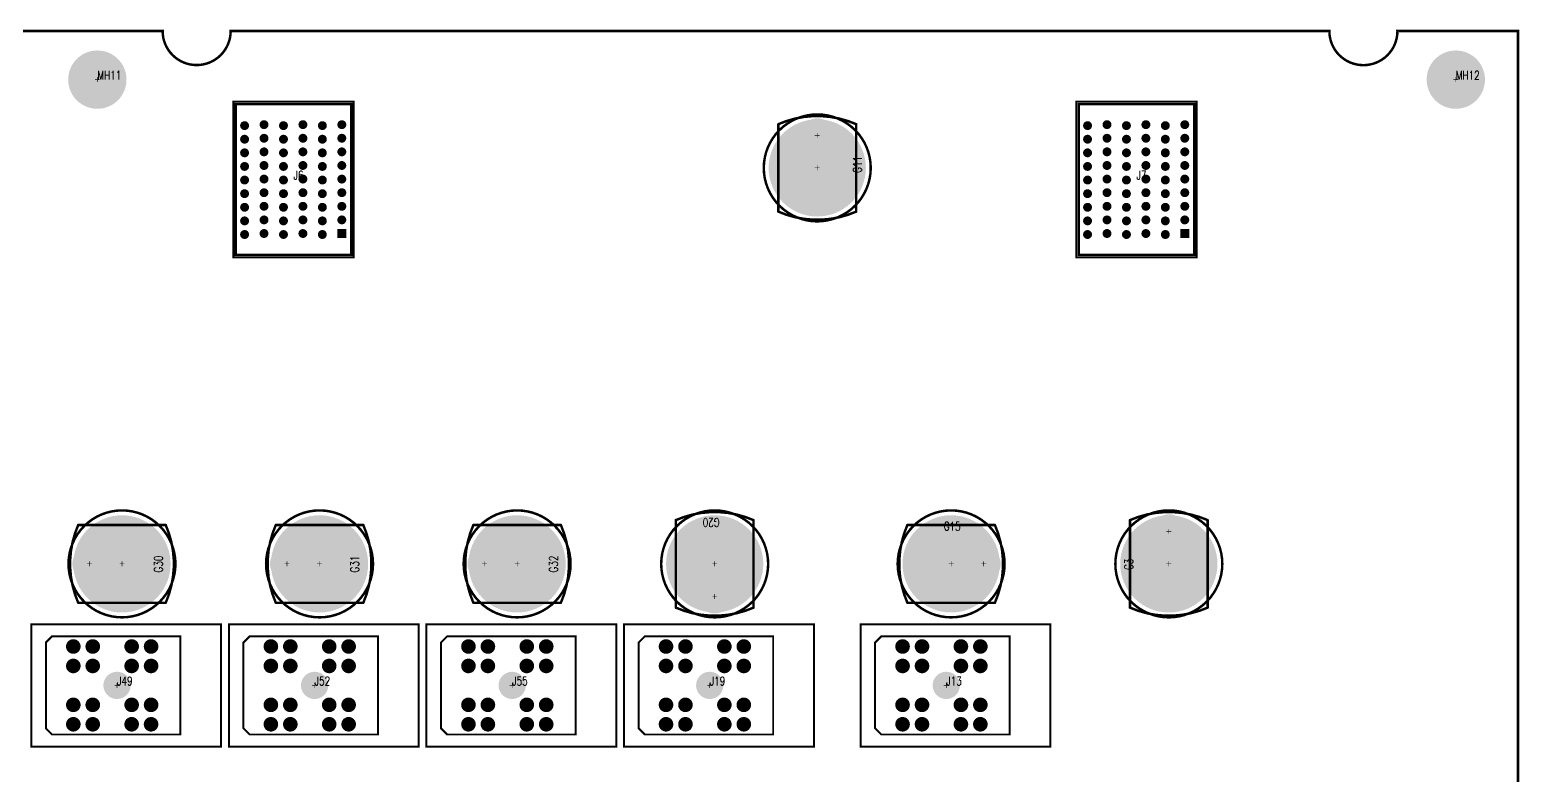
# Model space of a CAD drawing. Extents: x -132 to 432, y -117 to 280.
# Drawn here: x 278.7 to 431.9, y 202.9 to 279.5 of the extents above; entities that cross this region are included whole.
import ezdxf

# ---------------------------------------------------------------- set-up
doc = ezdxf.new("R2010")
doc.units = 0
for name, color, linetype in [('BOARD_OUTLINE_00', 2, 'CONTINUOUS'), ('DRIL_PLTE_THRU_01', 16, 'CONTINUOUS'), ('DRIL_PLTE_THRU_02', 146, 'CONTINUOUS'), ('DRIL_PLTE_THRU_03', 56, 'CONTINUOUS'), ('DRIL_PLTE_THRU_04', 216, 'CONTINUOUS'), ('DRIL_PLTE_THRU_05', 34, 'CONTINUOUS'), ('DRIL_PLTE_THRU_06', 96, 'CONTINUOUS'), ('DRIL_PLTE_THRU_07', 171, 'CONTINUOUS'), ('DRIL_PLTE_THRU_08', 176, 'CONTINUOUS'), ('DRIL_SYMBOL', 2, 'CONTINUOUS'), ('PADS_BOT', 5, 'CONTINUOUS'), ('PADS_INNER', 1, 'CONTINUOUS'), ('PADS_TOP', 1, 'CONTINUOUS'), ('PART_NAME_01', 1, 'CONTINUOUS'), ('PART_TOP_2DLINE_26', 5, 'CONTINUOUS'), ('PART_TOP_2DLINE_27', 5, 'CONTINUOUS')]:
    doc.layers.add(name, color=color, linetype=linetype)
doc.styles.add('W0$127', font='simplex', dxfattribs={"width": 0.75})

# ---------------------------------------------------------------- blocks, each defined once
blk = doc.blocks.new('BOARD_30802')
at = {"layer": 'BOARD_OUTLINE_00', "const_width": 0.254}
blk.add_lwpolyline([(0, 0), (431.8, 0), (431.8, 55.96999), (429.8, 55.96999, -1), (429.8, 62.96999), (431.8, 62.96999), (431.8, 165.94328), (429.79848, 165.94328, -1), (429.79848, 172.96638), (431.8, 172.96638), (431.8, 279.4), (419.4, 279.4), (419.40226, 279.39, -1), (412.4, 279.39), (412.4, 279.4), (299.4, 279.4), (299.4, 279.399, -1), (292.4, 279.399), (292.4, 279.4), (139.4, 279.4, -1)], format="xyb", dxfattribs=at)
blk = doc.blocks.new('SMOOTH_0$254')
at = {"const_width": 0.127}
blk.add_lwpolyline([(-0.0635, 0, 1), (0.0635, 0, 1)], format="xyb", close=True, dxfattribs=at)
blk = doc.blocks.new('PART_BODY_TOP_1')
at = {"layer": 'PART_TOP_2DLINE_26', "const_width": 0.254}
blk.add_lwpolyline([(5.5, 0, 1), (-5.5, 0, 1)], format="xyb", close=True, dxfattribs=at)
at = {"layer": 'PART_TOP_2DLINE_27', "const_width": 0.254}
blk.add_lwpolyline([(-4.5, 4), (4.5, 4, -0.208911), (4.5, -4), (-4.5, -4, -0.208911)], format="xyb", close=True, dxfattribs=at)
at = {"layer": 'PART_TOP_2DLINE_27'}
for p in [(-4.5, 4), (4.5, 4), (-4.5, -4), (4.5, -4)]:
    blk.add_blockref('SMOOTH_0$254', p, dxfattribs=at)
blk = doc.blocks.new('DRIL_SYMBOL_5$15')
at = {"layer": 'DRIL_SYMBOL', "const_width": 0.0508}
for points in [[(-0.254, 0), (0.254, 0)], [(0, -0.254), (0, 0.254)]]:
    blk.add_lwpolyline(points, dxfattribs=at)
blk = doc.blocks.new('DRIL_HOLE_5$15')
at = {"const_width": 2.575}
blk.add_lwpolyline([(-1.2875, 0, 1), (1.2875, 0, 1)], format="xyb", close=True, dxfattribs=at)
blk.add_blockref('DRIL_SYMBOL_5$15', (0, 0))
blk = doc.blocks.new('PAD_0')
at = {"const_width": 5}
blk.add_lwpolyline([(0, -2.5, 1), (0, 2.5, 1)], format="xyb", close=True, dxfattribs=at)
blk = doc.blocks.new('STK_TOP_181')
at = {"layer": 'DRIL_PLTE_THRU_01'}
blk.add_blockref('DRIL_HOLE_5$15', (0, 0), dxfattribs=at)
at = {"layer": 'DRIL_PLTE_THRU_02'}
blk.add_blockref('DRIL_HOLE_5$15', (0, 0), dxfattribs=at)
at = {"layer": 'DRIL_PLTE_THRU_03'}
blk.add_blockref('DRIL_HOLE_5$15', (0, 0), dxfattribs=at)
at = {"layer": 'DRIL_PLTE_THRU_04'}
blk.add_blockref('DRIL_HOLE_5$15', (0, 0), dxfattribs=at)
at = {"layer": 'DRIL_PLTE_THRU_05'}
blk.add_blockref('DRIL_HOLE_5$15', (0, 0), dxfattribs=at)
at = {"layer": 'DRIL_PLTE_THRU_06'}
blk.add_blockref('DRIL_HOLE_5$15', (0, 0), dxfattribs=at)
at = {"layer": 'DRIL_PLTE_THRU_07'}
blk.add_blockref('DRIL_HOLE_5$15', (0, 0), dxfattribs=at)
at = {"layer": 'DRIL_PLTE_THRU_08'}
blk.add_blockref('DRIL_HOLE_5$15', (0, 0), dxfattribs=at)
at = {"layer": 'PADS_BOT'}
blk.add_blockref('PAD_0', (0, 0), dxfattribs=at)
at = {"layer": 'PADS_INNER'}
blk.add_blockref('PAD_0', (0, 0), dxfattribs=at)
at = {"layer": 'PADS_TOP'}
blk.add_blockref('PAD_0', (0, 0), dxfattribs=at)
blk = doc.blocks.new('DRIL_SYMBOL_2$55')
at = {"layer": 'DRIL_SYMBOL', "const_width": 0.0508}
for points in [[(-0.254, 0), (0.254, 0)], [(0, -0.254), (0, 0.254)]]:
    blk.add_lwpolyline(points, dxfattribs=at)
blk = doc.blocks.new('DRIL_HOLE_2$55')
at = {"const_width": 1.275}
blk.add_lwpolyline([(-0.6375, 0, 1), (0.6375, 0, 1)], format="xyb", close=True, dxfattribs=at)
blk.add_blockref('DRIL_SYMBOL_2$55', (0, 0))
blk = doc.blocks.new('PAD_1')
at = {"const_width": 1.75}
blk.add_lwpolyline([(0, -0.875, 1), (0, 0.875, 1)], format="xyb", close=True, dxfattribs=at)
blk = doc.blocks.new('STK_TOP_182')
at = {"layer": 'DRIL_PLTE_THRU_01'}
blk.add_blockref('DRIL_HOLE_2$55', (0, 0), dxfattribs=at)
at = {"layer": 'DRIL_PLTE_THRU_02'}
blk.add_blockref('DRIL_HOLE_2$55', (0, 0), dxfattribs=at)
at = {"layer": 'DRIL_PLTE_THRU_03'}
blk.add_blockref('DRIL_HOLE_2$55', (0, 0), dxfattribs=at)
at = {"layer": 'DRIL_PLTE_THRU_04'}
blk.add_blockref('DRIL_HOLE_2$55', (0, 0), dxfattribs=at)
at = {"layer": 'DRIL_PLTE_THRU_05'}
blk.add_blockref('DRIL_HOLE_2$55', (0, 0), dxfattribs=at)
at = {"layer": 'DRIL_PLTE_THRU_06'}
blk.add_blockref('DRIL_HOLE_2$55', (0, 0), dxfattribs=at)
at = {"layer": 'DRIL_PLTE_THRU_07'}
blk.add_blockref('DRIL_HOLE_2$55', (0, 0), dxfattribs=at)
at = {"layer": 'DRIL_PLTE_THRU_08'}
blk.add_blockref('DRIL_HOLE_2$55', (0, 0), dxfattribs=at)
at = {"layer": 'PADS_BOT'}
blk.add_blockref('PAD_1', (0, 0), dxfattribs=at)
at = {"layer": 'PADS_INNER'}
blk.add_blockref('PAD_1', (0, 0), dxfattribs=at)
at = {"layer": 'PADS_TOP'}
blk.add_blockref('PAD_1', (0, 0), dxfattribs=at)
blk = doc.blocks.new('SYM_TOP_3')
for name, p in [('PART_BODY_TOP_1', (0, 0)), ('STK_TOP_181', (0, 0)), ('STK_TOP_182', (3.35, 0))]:
    blk.add_blockref(name, p)
blk = doc.blocks.new('PART_TOP_1')
blk.add_blockref('SYM_TOP_3', (0, 0))
at = {"layer": 'PART_NAME_01', "style": 'W0$127', "width": 0.75}
blk.add_text('G11', height=0.889, dxfattribs=at).set_placement((-0.508, -4.572))
blk = doc.blocks.new('PART_TOP_4')
blk.add_blockref('SYM_TOP_3', (0, 0))
at = {"layer": 'PART_NAME_01', "style": 'W0$127', "width": 0.75}
blk.add_text('G15', height=0.889, dxfattribs=at).set_placement((-0.762, 3.429))
blk = doc.blocks.new('PART_TOP_10')
blk.add_blockref('SYM_TOP_3', (0, 0))
at = {"layer": 'PART_NAME_01', "style": 'W0$127', "width": 0.75}
blk.add_text('G20', height=0.889, rotation=270, dxfattribs=at).set_placement((-4.7, 0.51))
blk = doc.blocks.new('PART_TOP_20')
blk.add_blockref('SYM_TOP_3', (0, 0))
at = {"layer": 'PART_NAME_01', "style": 'W0$127', "width": 0.75}
blk.add_text('G3', height=0.889, dxfattribs=at).set_placement((-0.635, 3.683))
blk = doc.blocks.new('PART_TOP_21')
blk.add_blockref('SYM_TOP_3', (0, 0))
at = {"layer": 'PART_NAME_01', "style": 'W0$127', "width": 0.75}
blk.add_text('G30', height=0.889, rotation=270, dxfattribs=at).set_placement((-4.19, 0.89))
blk = doc.blocks.new('PART_TOP_22')
blk.add_blockref('SYM_TOP_3', (0, 0))
at = {"layer": 'PART_NAME_01', "style": 'W0$127', "width": 0.75}
blk.add_text('G31', height=0.889, rotation=270, dxfattribs=at).set_placement((-4.06, 0.89))
blk = doc.blocks.new('PART_TOP_23')
blk.add_blockref('SYM_TOP_3', (0, 0))
at = {"layer": 'PART_NAME_01', "style": 'W0$127', "width": 0.75}
blk.add_text('G32', height=0.889, rotation=270, dxfattribs=at).set_placement((-4.19, 0.89))
blk = doc.blocks.new('SMOOTH_0$2032')
at = {"const_width": 0.1016}
blk.add_lwpolyline([(-0.0508, 0, 1), (0.0508, 0, 1)], format="xyb", close=True, dxfattribs=at)
blk = doc.blocks.new('PART_BODY_TOP_3')
at = {"layer": 'PART_TOP_2DLINE_26', "const_width": 0.2032}
blk.add_lwpolyline([(-6.28701, 10.71), (6.28599, 10.71), (6.285992, -8.8138), (-6.287008, -8.8138)], close=True, dxfattribs=at)
at = {"layer": 'PART_TOP_2DLINE_27', "const_width": 0.2032}
blk.add_lwpolyline([(-5.05, -6.68), (-4.415, -7.315), (4.415, -7.315), (5.05, -6.68), (5.05, 6.525), (-5.05, 6.525)], close=True, dxfattribs=at)
at = {"layer": 'PART_TOP_2DLINE_26'}
for p in [(-6.28701, 10.71), (6.28599, 10.71), (-6.287008, -8.8138), (6.285992, -8.8138)]:
    blk.add_blockref('SMOOTH_0$2032', p, dxfattribs=at)
at = {"layer": 'PART_TOP_2DLINE_27'}
for p in [(-5.05, 6.525), (5.05, 6.525), (-5.05, -6.68), (-4.415, -7.315), (4.415, -7.315), (5.05, -6.68)]:
    blk.add_blockref('SMOOTH_0$2032', p, dxfattribs=at)
blk = doc.blocks.new('DRIL_SYMBOL_0$8')
at = {"layer": 'DRIL_SYMBOL', "const_width": 0.0508}
for points in [[(-0.254, 0), (0.254, 0)], [(0, -0.254), (0, 0.254)]]:
    blk.add_lwpolyline(points, dxfattribs=at)
blk = doc.blocks.new('DRIL_HOLE_0$8')
at = {"const_width": 0.4}
blk.add_lwpolyline([(-0.2, 0, 1), (0.2, 0, 1)], format="xyb", close=True, dxfattribs=at)
blk.add_blockref('DRIL_SYMBOL_0$8', (0, 0))
blk = doc.blocks.new('PAD_4')
at = {"const_width": 0.75}
blk.add_lwpolyline([(0, -0.375, 1), (0, 0.375, 1)], format="xyb", close=True, dxfattribs=at)
blk = doc.blocks.new('STK_TOP_174')
at = {"layer": 'DRIL_PLTE_THRU_01'}
blk.add_blockref('DRIL_HOLE_0$8', (0, 0), dxfattribs=at)
at = {"layer": 'DRIL_PLTE_THRU_02'}
blk.add_blockref('DRIL_HOLE_0$8', (0, 0), dxfattribs=at)
at = {"layer": 'DRIL_PLTE_THRU_03'}
blk.add_blockref('DRIL_HOLE_0$8', (0, 0), dxfattribs=at)
at = {"layer": 'DRIL_PLTE_THRU_04'}
blk.add_blockref('DRIL_HOLE_0$8', (0, 0), dxfattribs=at)
at = {"layer": 'DRIL_PLTE_THRU_05'}
blk.add_blockref('DRIL_HOLE_0$8', (0, 0), dxfattribs=at)
at = {"layer": 'DRIL_PLTE_THRU_06'}
blk.add_blockref('DRIL_HOLE_0$8', (0, 0), dxfattribs=at)
at = {"layer": 'DRIL_PLTE_THRU_07'}
blk.add_blockref('DRIL_HOLE_0$8', (0, 0), dxfattribs=at)
at = {"layer": 'DRIL_PLTE_THRU_08'}
blk.add_blockref('DRIL_HOLE_0$8', (0, 0), dxfattribs=at)
at = {"layer": 'PADS_BOT'}
blk.add_blockref('PAD_4', (0, 0), dxfattribs=at)
at = {"layer": 'PADS_INNER'}
blk.add_blockref('PAD_4', (0, 0), dxfattribs=at)
at = {"layer": 'PADS_TOP'}
blk.add_blockref('PAD_4', (0, 0), dxfattribs=at)
blk = doc.blocks.new('DRIL_SYMBOL_2$1')
at = {"layer": 'DRIL_SYMBOL', "const_width": 0.0508}
for points in [[(-0.254, 0), (0.254, 0)], [(0, -0.254), (0, 0.254)]]:
    blk.add_lwpolyline(points, dxfattribs=at)
blk = doc.blocks.new('DRIL_HOLE_2$1')
at = {"const_width": 1.05}
blk.add_lwpolyline([(-0.525, 0, 1), (0.525, 0, 1)], format="xyb", close=True, dxfattribs=at)
blk.add_blockref('DRIL_SYMBOL_2$1', (0, 0))
blk = doc.blocks.new('PAD_6')
at = {"const_width": 1.4}
blk.add_lwpolyline([(0, -0.7, 1), (0, 0.7, 1)], format="xyb", close=True, dxfattribs=at)
blk = doc.blocks.new('STK_TOP_175')
at = {"layer": 'DRIL_PLTE_THRU_01'}
blk.add_blockref('DRIL_HOLE_2$1', (0, 0), dxfattribs=at)
at = {"layer": 'DRIL_PLTE_THRU_02'}
blk.add_blockref('DRIL_HOLE_2$1', (0, 0), dxfattribs=at)
at = {"layer": 'DRIL_PLTE_THRU_03'}
blk.add_blockref('DRIL_HOLE_2$1', (0, 0), dxfattribs=at)
at = {"layer": 'DRIL_PLTE_THRU_04'}
blk.add_blockref('DRIL_HOLE_2$1', (0, 0), dxfattribs=at)
at = {"layer": 'DRIL_PLTE_THRU_05'}
blk.add_blockref('DRIL_HOLE_2$1', (0, 0), dxfattribs=at)
at = {"layer": 'DRIL_PLTE_THRU_06'}
blk.add_blockref('DRIL_HOLE_2$1', (0, 0), dxfattribs=at)
at = {"layer": 'DRIL_PLTE_THRU_07'}
blk.add_blockref('DRIL_HOLE_2$1', (0, 0), dxfattribs=at)
at = {"layer": 'DRIL_PLTE_THRU_08'}
blk.add_blockref('DRIL_HOLE_2$1', (0, 0), dxfattribs=at)
at = {"layer": 'PADS_BOT'}
blk.add_blockref('PAD_6', (0, 0), dxfattribs=at)
at = {"layer": 'PADS_INNER'}
blk.add_blockref('PAD_6', (0, 0), dxfattribs=at)
at = {"layer": 'PADS_TOP'}
blk.add_blockref('PAD_6', (0, 0), dxfattribs=at)
blk = doc.blocks.new('SYM_TOP_5')
for name, p in [('PART_BODY_TOP_3', (0, 0)), ('STK_TOP_174', (-4.001008, 3.5052)), ('STK_TOP_174', (-2.001012, 3.5052)), ('STK_TOP_174', (1.99898, 3.5052)), ('STK_TOP_174', (3.998976, 3.5052)), ('STK_TOP_174', (-4.001008, 1.505204)), ('STK_TOP_174', (-2.001012, 1.505204)), ('STK_TOP_174', (1.99898, 1.505204)), ('STK_TOP_174', (3.998976, 1.505204)), ('STK_TOP_175', (0, 0)), ('STK_TOP_174', (-4.001008, -2.494788)), ('STK_TOP_174', (-2.001012, -2.494788)), ('STK_TOP_174', (1.99898, -2.494788)), ('STK_TOP_174', (3.998976, -2.494788)), ('STK_TOP_174', (-4.001008, -4.494784)), ('STK_TOP_174', (-2.001012, -4.494784)), ('STK_TOP_174', (1.99898, -4.494784)), ('STK_TOP_174', (3.998976, -4.494784))]:
    blk.add_blockref(name, p)
blk = doc.blocks.new('PART_TOP_36')
blk.add_blockref('SYM_TOP_5', (0, 0))
at = {"layer": 'PART_NAME_01', "style": 'W0$127', "width": 0.75}
blk.add_text('J13', height=0.889, rotation=90, dxfattribs=at).set_placement((0, 0))
blk = doc.blocks.new('PART_TOP_38')
blk.add_blockref('SYM_TOP_5', (0, 0))
at = {"layer": 'PART_NAME_01', "style": 'W0$127', "width": 0.75}
blk.add_text('J19', height=0.889, rotation=90, dxfattribs=at).set_placement((0, 0))
blk = doc.blocks.new('PART_TOP_48')
blk.add_blockref('SYM_TOP_5', (0, 0))
at = {"layer": 'PART_NAME_01', "style": 'W0$127', "width": 0.75}
blk.add_text('J49', height=0.889, rotation=90, dxfattribs=at).set_placement((0, 0))
blk = doc.blocks.new('PART_TOP_49')
blk.add_blockref('SYM_TOP_5', (0, 0))
at = {"layer": 'PART_NAME_01', "style": 'W0$127', "width": 0.75}
blk.add_text('J52', height=0.889, rotation=90, dxfattribs=at).set_placement((0, 0))
blk = doc.blocks.new('PART_TOP_50')
blk.add_blockref('SYM_TOP_5', (0, 0))
at = {"layer": 'PART_NAME_01', "style": 'W0$127', "width": 0.75}
blk.add_text('J55', height=0.889, rotation=90, dxfattribs=at).set_placement((0, 0))
blk = doc.blocks.new('PART_BODY_TOP_8')
at = {"layer": 'PART_TOP_2DLINE_26', "const_width": 0.203}
blk.add_lwpolyline([(-6.2, 8), (6.2, 8), (6.2, -8), (-6.2, -8)], close=True, dxfattribs=at)
at = {"layer": 'PART_TOP_2DLINE_27', "const_width": 0.254}
blk.add_lwpolyline([(-5.95, -7.75), (5.95, -7.75), (5.95, 7.75), (-5.95, 7.75)], close=True, dxfattribs=at)
at = {"layer": 'PART_TOP_2DLINE_26'}
for p in [(-6.2, 8), (6.2, 8), (-6.2, -8), (6.2, -8)]:
    blk.add_blockref('SMOOTH_0$2032', p, dxfattribs=at)
at = {"layer": 'PART_TOP_2DLINE_27'}
for p in [(-5.95, 7.75), (5.95, 7.75), (-5.95, -7.75), (5.95, -7.75)]:
    blk.add_blockref('SMOOTH_0$254', p, dxfattribs=at)
blk = doc.blocks.new('DRIL_SYMBOL_0$59944')
at = {"layer": 'DRIL_SYMBOL', "const_width": 0.0508}
for points in [[(-0.254, 0), (0.254, 0)], [(0, -0.254), (0, 0.254)]]:
    blk.add_lwpolyline(points, dxfattribs=at)
blk = doc.blocks.new('DRIL_HOLE_0$59944')
at = {"const_width": 0.29972}
blk.add_lwpolyline([(-0.14986, 0, 1), (0.14986, 0, 1)], format="xyb", close=True, dxfattribs=at)
blk.add_blockref('DRIL_SYMBOL_0$59944', (0, 0))
blk = doc.blocks.new('PAD_8')
at = {"const_width": 0.4572}
blk.add_lwpolyline([(0, -0.2286, 1), (0, 0.2286, 1)], format="xyb", close=True, dxfattribs=at)
blk = doc.blocks.new('STK_TOP_169')
at = {"layer": 'DRIL_PLTE_THRU_01'}
blk.add_blockref('DRIL_HOLE_0$59944', (0, 0), dxfattribs=at)
at = {"layer": 'DRIL_PLTE_THRU_02'}
blk.add_blockref('DRIL_HOLE_0$59944', (0, 0), dxfattribs=at)
at = {"layer": 'DRIL_PLTE_THRU_03'}
blk.add_blockref('DRIL_HOLE_0$59944', (0, 0), dxfattribs=at)
at = {"layer": 'DRIL_PLTE_THRU_04'}
blk.add_blockref('DRIL_HOLE_0$59944', (0, 0), dxfattribs=at)
at = {"layer": 'DRIL_PLTE_THRU_05'}
blk.add_blockref('DRIL_HOLE_0$59944', (0, 0), dxfattribs=at)
at = {"layer": 'DRIL_PLTE_THRU_06'}
blk.add_blockref('DRIL_HOLE_0$59944', (0, 0), dxfattribs=at)
at = {"layer": 'DRIL_PLTE_THRU_07'}
blk.add_blockref('DRIL_HOLE_0$59944', (0, 0), dxfattribs=at)
at = {"layer": 'DRIL_PLTE_THRU_08'}
blk.add_blockref('DRIL_HOLE_0$59944', (0, 0), dxfattribs=at)
at = {"layer": 'PADS_BOT'}
blk.add_blockref('PAD_8', (0, 0), dxfattribs=at)
at = {"layer": 'PADS_INNER'}
blk.add_blockref('PAD_8', (0, 0), dxfattribs=at)
at = {"layer": 'PADS_TOP'}
blk.add_blockref('PAD_8', (0, 0), dxfattribs=at)
blk = doc.blocks.new('PAD_10')
at = {"const_width": 0.9144}
blk.add_lwpolyline([(-0.4572, 0), (0.4572, 0)], dxfattribs=at)
blk = doc.blocks.new('STK_TOP_172')
at = {"layer": 'DRIL_PLTE_THRU_01'}
blk.add_blockref('DRIL_HOLE_0$59944', (0, 0), dxfattribs=at)
at = {"layer": 'DRIL_PLTE_THRU_02'}
blk.add_blockref('DRIL_HOLE_0$59944', (0, 0), dxfattribs=at)
at = {"layer": 'DRIL_PLTE_THRU_03'}
blk.add_blockref('DRIL_HOLE_0$59944', (0, 0), dxfattribs=at)
at = {"layer": 'DRIL_PLTE_THRU_04'}
blk.add_blockref('DRIL_HOLE_0$59944', (0, 0), dxfattribs=at)
at = {"layer": 'DRIL_PLTE_THRU_05'}
blk.add_blockref('DRIL_HOLE_0$59944', (0, 0), dxfattribs=at)
at = {"layer": 'DRIL_PLTE_THRU_06'}
blk.add_blockref('DRIL_HOLE_0$59944', (0, 0), dxfattribs=at)
at = {"layer": 'DRIL_PLTE_THRU_07'}
blk.add_blockref('DRIL_HOLE_0$59944', (0, 0), dxfattribs=at)
at = {"layer": 'DRIL_PLTE_THRU_08'}
blk.add_blockref('DRIL_HOLE_0$59944', (0, 0), dxfattribs=at)
at = {"layer": 'PADS_BOT'}
blk.add_blockref('PAD_8', (0, 0), dxfattribs=at)
at = {"layer": 'PADS_INNER'}
blk.add_blockref('PAD_8', (0, 0), dxfattribs=at)
at = {"layer": 'PADS_TOP'}
blk.add_blockref('PAD_10', (0, 0), dxfattribs=at)
blk = doc.blocks.new('SYM_TOP_10')
for name, p in [('PART_BODY_TOP_8', (0, 0)), ('STK_TOP_169', (-5.0292, 5.55)), ('STK_TOP_169', (-5.0292, 4.15)), ('STK_TOP_169', (-3.029204, 5.65)), ('STK_TOP_169', (-3.029204, 4.25)), ('STK_TOP_169', (-1.029208, 5.55)), ('STK_TOP_169', (-1.029208, 4.15)), ('STK_TOP_169', (0.970788, 5.65)), ('STK_TOP_169', (0.970788, 4.25)), ('STK_TOP_169', (2.970784, 5.55)), ('STK_TOP_169', (2.970784, 4.15)), ('STK_TOP_169', (4.97078, 5.65)), ('STK_TOP_169', (4.97078, 4.25)), ('STK_TOP_169', (-5.0292, 2.75)), ('STK_TOP_169', (-3.029204, 2.85)), ('STK_TOP_169', (-1.029208, 2.75)), ('STK_TOP_169', (0.970788, 2.85)), ('STK_TOP_169', (2.970784, 2.75)), ('STK_TOP_169', (4.97078, 2.85)), ('STK_TOP_169', (-5.0292, 1.35)), ('STK_TOP_169', (-3.029204, 1.45)), ('STK_TOP_169', (-1.029208, 1.35)), ('STK_TOP_169', (0.970788, 1.45)), ('STK_TOP_169', (2.970784, 1.35)), ('STK_TOP_169', (4.97078, 1.45)), ('STK_TOP_169', (-5.0292, -0.05)), ('STK_TOP_169', (-3.029204, 0.05)), ('STK_TOP_169', (-1.029208, -0.05)), ('STK_TOP_169', (0.970788, 0.05)), ('STK_TOP_169', (2.970784, -0.05)), ('STK_TOP_169', (4.97078, 0.05)), ('STK_TOP_169', (-5.0292, -1.45)), ('STK_TOP_169', (-3.029204, -1.35)), ('STK_TOP_169', (-1.029208, -1.45)), ('STK_TOP_169', (0.970788, -1.35)), ('STK_TOP_169', (2.970784, -1.45)), ('STK_TOP_169', (4.97078, -1.35)), ('STK_TOP_169', (-5.0292, -2.85)), ('STK_TOP_169', (-3.029204, -2.75)), ('STK_TOP_169', (-1.029208, -2.85)), ('STK_TOP_169', (0.970788, -2.75)), ('STK_TOP_169', (2.970784, -2.85)), ('STK_TOP_169', (4.97078, -2.75)), ('STK_TOP_169', (-5.0292, -4.25)), ('STK_TOP_169', (-3.029204, -4.15)), ('STK_TOP_169', (-1.029208, -4.25)), ('STK_TOP_169', (0.970788, -4.15)), ('STK_TOP_169', (2.970784, -4.25)), ('STK_TOP_169', (4.97078, -4.15)), ('STK_TOP_169', (-5.0292, -5.65)), ('STK_TOP_169', (-3.029204, -5.55)), ('STK_TOP_169', (-1.029208, -5.65)), ('STK_TOP_169', (0.970788, -5.55)), ('STK_TOP_169', (2.970784, -5.65)), ('STK_TOP_172', (4.97078, -5.55))]:
    blk.add_blockref(name, p)
blk = doc.blocks.new('PART_TOP_53')
blk.add_blockref('SYM_TOP_10', (0, 0))
at = {"layer": 'PART_NAME_01', "style": 'W0$127', "width": 0.75}
blk.add_text('J6', height=0.889, dxfattribs=at).set_placement((0, 0))
blk = doc.blocks.new('PART_TOP_54')
blk.add_blockref('SYM_TOP_10', (0, 0))
at = {"layer": 'PART_NAME_01', "style": 'W0$127', "width": 0.75}
blk.add_text('J7', height=0.889, dxfattribs=at).set_placement((0, 0))
blk = doc.blocks.new('DRIL_SYMBOL_3$5')
at = {"layer": 'DRIL_SYMBOL', "const_width": 0.0508}
for points in [[(-0.254, 0), (0.254, 0)], [(0, -0.254), (0, 0.254)]]:
    blk.add_lwpolyline(points, dxfattribs=at)
blk = doc.blocks.new('DRIL_HOLE_3$5')
at = {"const_width": 1.75}
blk.add_lwpolyline([(-0.875, 0, 1), (0.875, 0, 1)], format="xyb", close=True, dxfattribs=at)
blk.add_blockref('DRIL_SYMBOL_3$5', (0, 0))
blk = doc.blocks.new('PAD_26')
at = {"const_width": 3}
blk.add_lwpolyline([(0, -1.5, 1), (0, 1.5, 1)], format="xyb", close=True, dxfattribs=at)
blk = doc.blocks.new('STK_TOP_206')
at = {"layer": 'DRIL_PLTE_THRU_01'}
blk.add_blockref('DRIL_HOLE_3$5', (0, 0), dxfattribs=at)
at = {"layer": 'DRIL_PLTE_THRU_02'}
blk.add_blockref('DRIL_HOLE_3$5', (0, 0), dxfattribs=at)
at = {"layer": 'DRIL_PLTE_THRU_03'}
blk.add_blockref('DRIL_HOLE_3$5', (0, 0), dxfattribs=at)
at = {"layer": 'DRIL_PLTE_THRU_04'}
blk.add_blockref('DRIL_HOLE_3$5', (0, 0), dxfattribs=at)
at = {"layer": 'DRIL_PLTE_THRU_05'}
blk.add_blockref('DRIL_HOLE_3$5', (0, 0), dxfattribs=at)
at = {"layer": 'DRIL_PLTE_THRU_06'}
blk.add_blockref('DRIL_HOLE_3$5', (0, 0), dxfattribs=at)
at = {"layer": 'DRIL_PLTE_THRU_07'}
blk.add_blockref('DRIL_HOLE_3$5', (0, 0), dxfattribs=at)
at = {"layer": 'DRIL_PLTE_THRU_08'}
blk.add_blockref('DRIL_HOLE_3$5', (0, 0), dxfattribs=at)
at = {"layer": 'PADS_BOT'}
blk.add_blockref('PAD_26', (0, 0), dxfattribs=at)
at = {"layer": 'PADS_INNER'}
blk.add_blockref('PAD_26', (0, 0), dxfattribs=at)
at = {"layer": 'PADS_TOP'}
blk.add_blockref('PAD_26', (0, 0), dxfattribs=at)
blk = doc.blocks.new('SYM_TOP_19')
blk.add_blockref('STK_TOP_206', (0, 0))
blk = doc.blocks.new('PART_TOP_353')
blk.add_blockref('SYM_TOP_19', (0, 0))
at = {"layer": 'PART_NAME_01', "style": 'W0$127', "width": 0.75}
blk.add_text('MH11', height=0.889, dxfattribs=at).set_placement((0, 0))
blk = doc.blocks.new('PART_TOP_354')
blk.add_blockref('SYM_TOP_19', (0, 0))
at = {"layer": 'PART_NAME_01', "style": 'W0$127', "width": 0.75}
blk.add_text('MH12', height=0.889, dxfattribs=at).set_placement((0, 0))

msp = doc.modelspace()

# ---------------------------------------------------------------- block references
for name, p in [('BOARD_30802', (0, 0)), ('PART_TOP_353', (285.6865, 274.4)), ('PART_TOP_354', (425.40682, 274.4)), ('PART_TOP_53', (305.86, 264.12)), ('PART_TOP_54', (392.56, 264.12)), ('PART_TOP_4', (373.5, 224.59))]:
    msp.add_blockref(name, p)
for name, p, rotation in [('PART_TOP_1', (359.73, 265.32), 90), ('PART_TOP_21', (288.22, 224.59), 180), ('PART_TOP_22', (308.54, 224.59), 180), ('PART_TOP_23', (328.86, 224.59), 180), ('PART_TOP_10', (349.18, 224.59), 270), ('PART_TOP_20', (395.89, 224.59), 90), ('PART_TOP_48', (287.71, 212.09), 270), ('PART_TOP_49', (308.03, 212.09), 270), ('PART_TOP_50', (328.35, 212.09), 270), ('PART_TOP_38', (348.67, 212.09), 270), ('PART_TOP_36', (373, 212.09), 270)]:
    msp.add_blockref(name, p, dxfattribs=dict(rotation=rotation))

doc.saveas('drawing.dxf')
